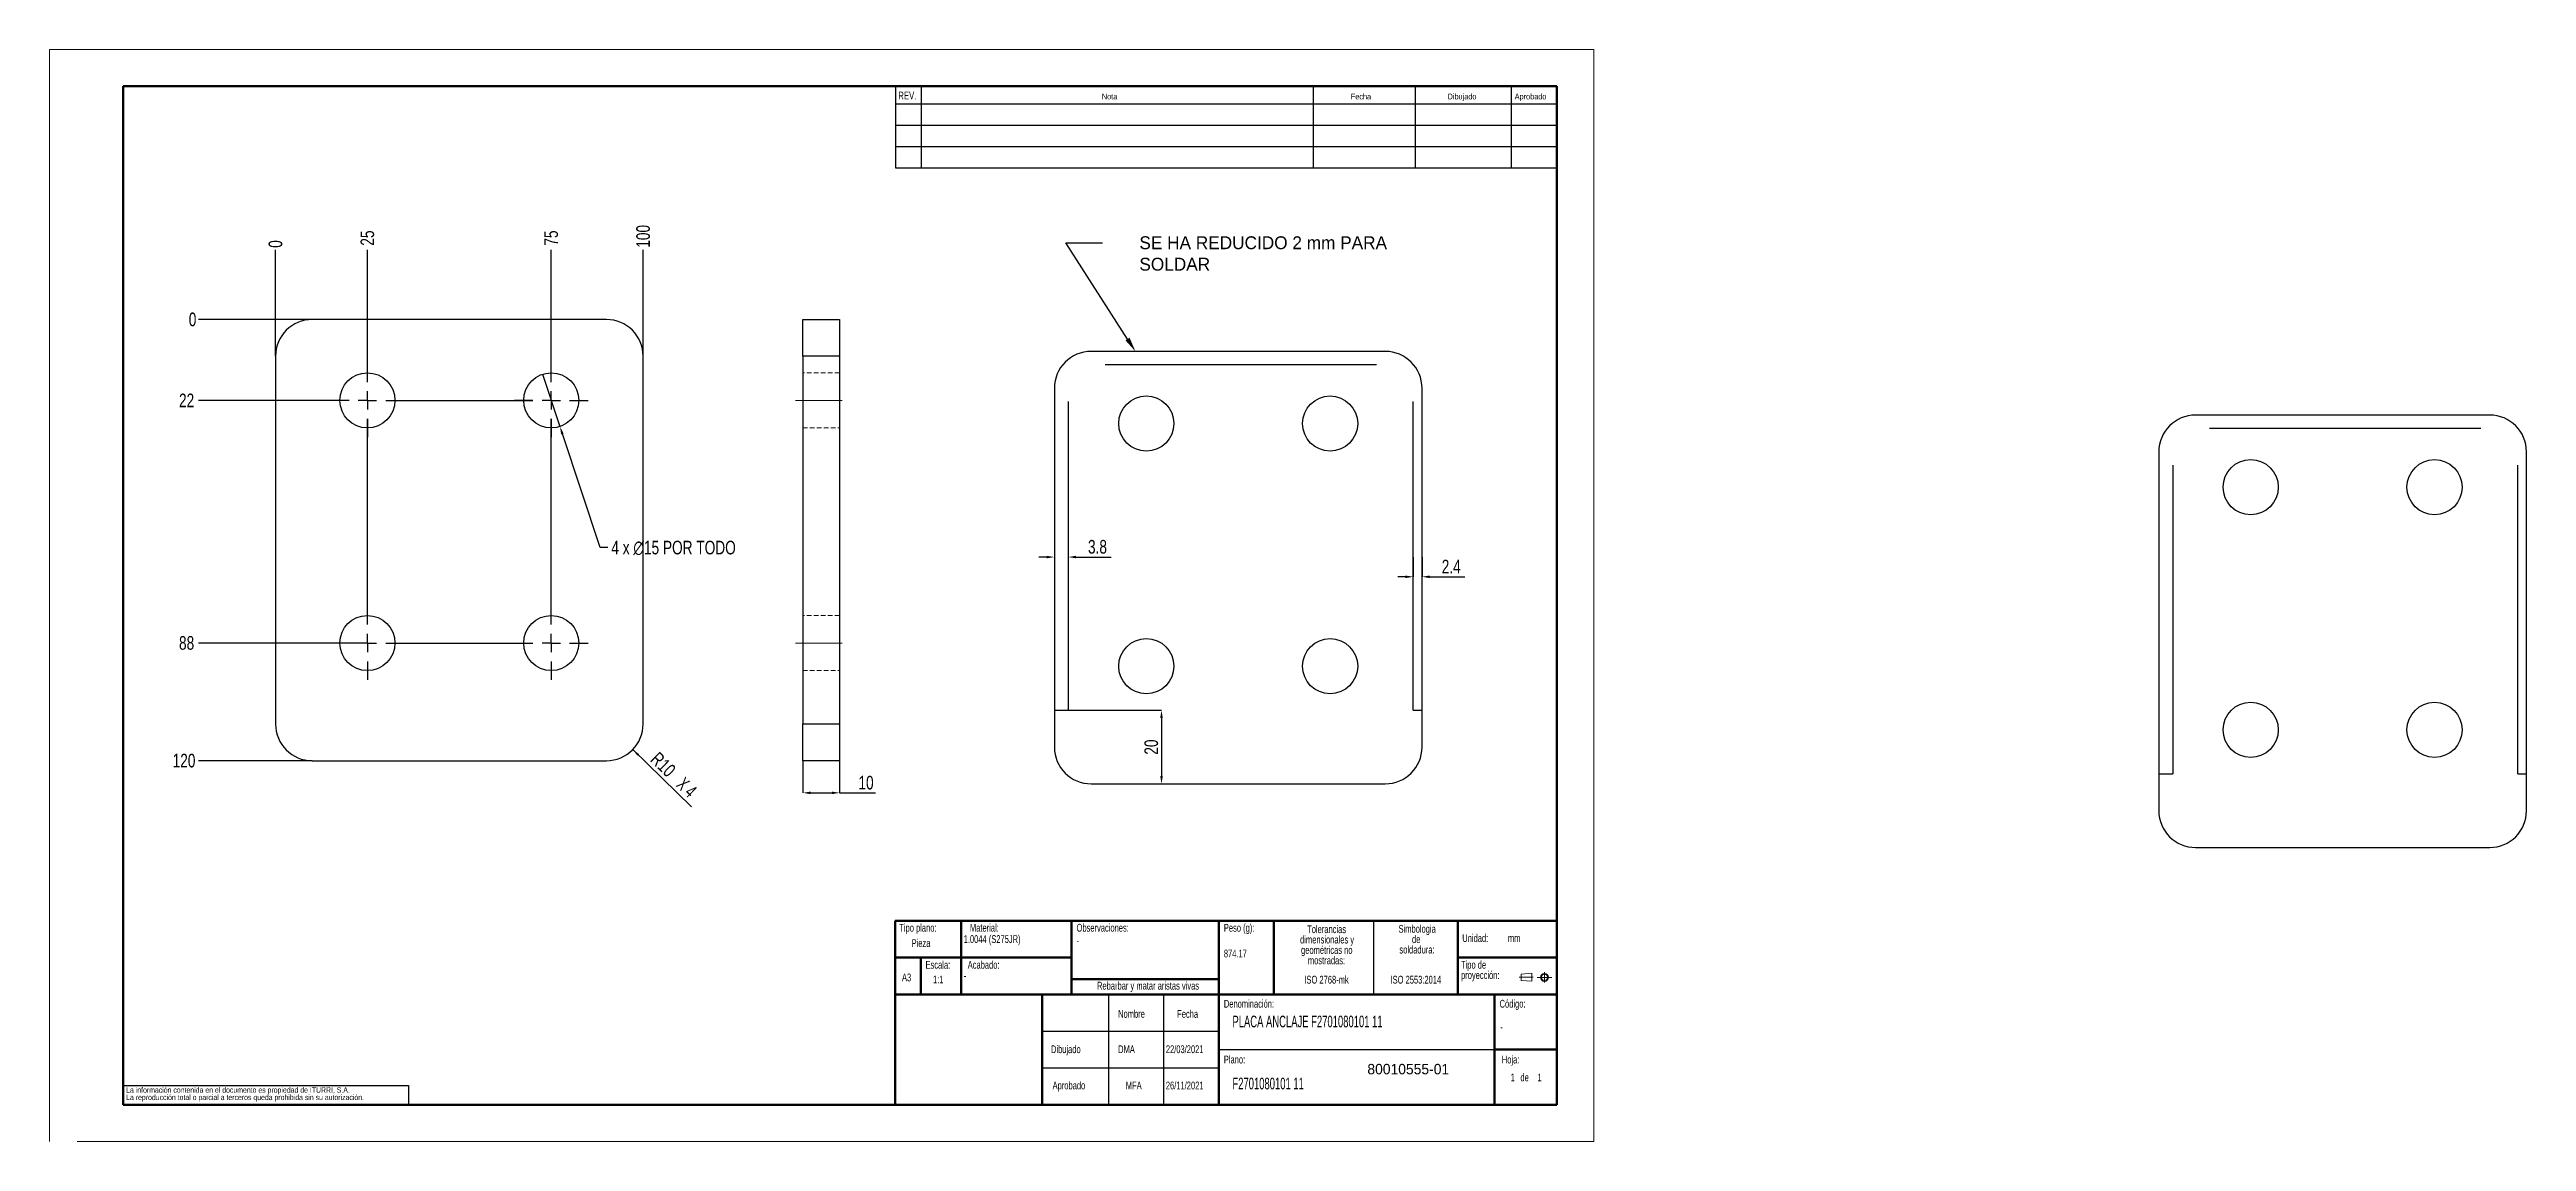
# Model space of a CAD drawing. Header units: millimetres. Extents: x 0 to 2826, y 0 to 813.
# Drawn here: x 0 to 674, y 0 to 297 of the extents above.
import ezdxf
from ezdxf import colors
from ezdxf.entities.mleader import LeaderData, LeaderLine
from ezdxf.math import Vec2, Vec3

# ---------------------------------------------------------------- set-up
doc = ezdxf.new("R2010")
doc.units = ezdxf.units.MM
doc.header["$PDSIZE"] = -1
doc.linetypes.add('CENTERX2', pattern=[20.32, 12.7, -2.54, 2.54, -2.54])
doc.linetypes.add('HIDDEN', pattern=[1.905, 1.27, -0.635])
for name, color, linetype in [('FORMATO', 7, 'Continuous'), ('MARCADO', 6, 'Continuous'), ('SLD-0', 179, 'Continuous')]:
    doc.layers.add(name, color=color, linetype=linetype)
doc.styles.add('SLDTEXTSTYLE0', font='TXT', dxfattribs={"width": 0.605})
doc.styles.add('SLDTEXTSTYLE1', font='TXT', dxfattribs={"width": 0.75})
doc.styles.add('SLDTEXTSTYLE2', font='TXT', dxfattribs={"width": 0.666667})
doc.dimstyles.new('SLDDIMSTYLE0', dxfattribs={"dimtxt": 3.704167, "dimasz": 2.116667, "dimexe": 0, "dimexo": 0.0625, "dimgap": 0.926042, "dimtad": 0, "dimtih": 1, "dimtoh": 1, "dimdec": 0, "dimrnd": 1e-09, "dimdsep": 46, "dimtxsty": 'SLDTEXTSTYLE1', "dimblk1": 'NONE', "dimblk2": 'NONE', "dimsah": 1, "dimcen": 0.09, "dimadec": 0, "dimazin": 2, "dimtfac": 1, "dimtdec": 0, "dimtofl": 0, "dimtmove": 0, "dimatfit": 3, "dimldrblk": 'NONE', "dimfxl": 1, "dimfrac": 2, "dimtolj": 1, "dimtzin": 12, "dimarcsym": 0})
doc.dimstyles.new('SLDDIMSTYLE1', dxfattribs={"dimtxt": 3.704167, "dimasz": 2.116667, "dimexe": 0, "dimexo": 0.0625, "dimgap": 0.926042, "dimtad": 0, "dimtih": 1, "dimtoh": 1, "dimdec": 1, "dimrnd": 1e-09, "dimzin": 12, "dimdsep": 46, "dimtxsty": 'SLDTEXTSTYLE1', "dimblk1": 'NONE', "dimblk2": 'NONE', "dimsah": 1, "dimcen": 0.09, "dimadec": 0, "dimazin": 3, "dimtfac": 1, "dimtdec": 1, "dimtofl": 0, "dimtmove": 0, "dimatfit": 3, "dimldrblk": 'NONE', "dimfxl": 1, "dimfrac": 2, "dimtolj": 1, "dimtzin": 12, "dimarcsym": 0})
doc.dimstyles.new('SLDDIMSTYLE3', dxfattribs={"dimtxt": 3.704167, "dimasz": 2.116667, "dimexe": 0, "dimexo": 0.0625, "dimgap": 0.926042, "dimtad": 0, "dimtih": 1, "dimtoh": 1, "dimdec": 6, "dimrnd": 1e-09, "dimzin": 12, "dimdsep": 46, "dimtxsty": 'SLDTEXTSTYLE1', "dimblk1": 'NONE', "dimsah": 1, "dimcen": 0, "dimadec": 0, "dimazin": 3, "dimtfac": 1, "dimtdec": 1, "dimtmove": 0, "dimatfit": 3, "dimldrblk": 'NONE', "dimfxl": 1, "dimfrac": 2, "dimtolj": 1, "dimtzin": 12, "dimarcsym": 0})
doc.dimstyles.new('SLDDIMSTYLE4', dxfattribs={"dimtxt": 3.704167, "dimasz": 2.116667, "dimexe": 0, "dimexo": 0.0625, "dimgap": 0.926042, "dimtad": 1, "dimdec": 1, "dimrnd": 1e-09, "dimzin": 12, "dimdsep": 46, "dimtxsty": 'SLDTEXTSTYLE1', "dimsah": 1, "dimcen": 0.09, "dimadec": 0, "dimazin": 3, "dimtfac": 1, "dimtdec": 1, "dimtofl": 0, "dimtmove": 0, "dimatfit": 3, "dimfxl": 1, "dimfrac": 2, "dimtolj": 1, "dimtzin": 12, "dimarcsym": 0})

# ---------------------------------------------------------------- blocks, each defined once
blk = doc.blocks.new('Bloque3')
at = {"color": 7, "linetype": 'CENTERX2', "lineweight": 18}
for p, q in [((397.92, 130.06), (394.8, 130.06)), ((398.88, 130.02), (402.16, 130.02)), ((400.52, 128.85), (400.52, 131.19))]:
    blk.add_line(p, q, dxfattribs=at)
at = {"color": 7, "linetype": 'Continuous', "lineweight": 18}
for p, q in [((397.68, 130.95), (395.23, 130.77)), ((395.23, 130.77), (395.23, 129.34)), ((397.68, 129.16), (395.23, 129.34)), ((397.68, 130.95), (397.68, 129.16))]:
    blk.add_line(p, q, dxfattribs=at)
for radius in [0.892, 0.713]:
    blk.add_circle((400.52, 130.02), radius, dxfattribs=at)
blk = doc.blocks.new('SW_NOTE_0')
at = {"layer": 'SLD-0', "color": 0, "attachment_point": 2, "style": 'SLDTEXTSTYLE0'}
for s, insert, char_height in [('dimensionales y', (7.54, -0.09), 2.1167), ('Tolerancias', (7.41, 2.73), 2.1167), ('geométricas no', (7.46, -2.92), 2.1167), ('mostradas:', (7.38, -5.74), 2.117)]:
    blk.add_mtext(s, dxfattribs=dict(at, insert=insert, char_height=char_height))
blk = doc.blocks.new('SW_NOTE_0_1')
at = {"layer": 'SLD-0', "color": 0, "attachment_point": 1, "style": 'SLDTEXTSTYLE0'}
for s, insert, char_height in [('Tipo de', (0, 2.73), 2.117), ('proyección:', (0, -0.09), 2.1167)]:
    blk.add_mtext(s, dxfattribs=dict(at, insert=insert, char_height=char_height))
blk = doc.blocks.new('SW_NOTE_0_2')
at = {"layer": 'SLD-0', "color": 0, "char_height": 2.117, "attachment_point": 2, "style": 'SLDTEXTSTYLE0'}
for s, insert in [('Simbologia', (7.11, 2.73)), ('de', (6.84, -0.09)), ('soldadura:', (7.06, -2.92))]:
    blk.add_mtext(s, dxfattribs=dict(at, insert=insert))
blk = doc.blocks.new('SW_NOTE_0_3')
at = {"layer": 'SLD-0', "color": 0, "char_height": 1.5, "attachment_point": 1, "style": 'SLDTEXTSTYLE1'}
for s, insert in [('La información contenida en el documento es propiedad de ITURRI, S.A.', (0, 1.93)), ('La reproducción total o parcial a terceros queda prohibida sin su autorización.', (0, -0.07))]:
    blk.add_mtext(s, dxfattribs=dict(at, insert=insert))
blk = doc.blocks.new('SW_NOTE_0_4')
at = {"layer": 'SLD-0', "color": 0, "attachment_point": 2, "style": 'SLDTEXTSTYLE0'}
for s, insert, char_height in [('dimensionales y', (7.54, -0.09), 2.1167), ('Tolerancias', (7.41, 2.73), 2.1167), ('geométricas no', (7.46, -2.92), 2.1167), ('mostradas:', (7.38, -5.74), 2.117)]:
    blk.add_mtext(s, dxfattribs=dict(at, insert=insert, char_height=char_height))
blk = doc.blocks.new('SW_NOTE_0_5')
at = {"layer": 'SLD-0', "color": 0, "attachment_point": 1, "style": 'SLDTEXTSTYLE0'}
for s, insert, char_height in [('Tipo de', (0, 2.73), 2.117), ('proyección:', (0, -0.09), 2.1167)]:
    blk.add_mtext(s, dxfattribs=dict(at, insert=insert, char_height=char_height))
blk = doc.blocks.new('SW_NOTE_0_6')
at = {"layer": 'SLD-0', "color": 0, "char_height": 2.117, "attachment_point": 2, "style": 'SLDTEXTSTYLE0'}
for s, insert in [('Simbologia', (7.11, 2.73)), ('de', (6.84, -0.09)), ('soldadura:', (7.06, -2.92))]:
    blk.add_mtext(s, dxfattribs=dict(at, insert=insert))
blk = doc.blocks.new('SW_NOTE_0_7')
at = {"layer": 'SLD-0', "color": 0, "char_height": 1.5, "attachment_point": 1, "style": 'SLDTEXTSTYLE1'}
for s, insert in [('La información contenida en el documento es propiedad de ITURRI, S.A.', (0, 1.93)), ('La reproducción total o parcial a terceros queda prohibida sin su autorización.', (0, -0.07))]:
    blk.add_mtext(s, dxfattribs=dict(at, insert=insert))
blk = doc.blocks.new('_D')
at = {"layer": 'Defpoints', "color": 0, "transparency": 16777216}
for p in [(61.46, 242.48), (61.46, 213.57), (61.46, 213.57)]:
    blk.add_point(p, dxfattribs=at)
at = {"layer": 'FORMATO', "color": 0, "lineweight": -2, "transparency": 16777216}
blk.add_line((61.46, 213.63), (61.46, 242.48), dxfattribs=at)
at = {"layer": 'FORMATO', "color": 0, "transparency": 16777216, "insert": (61.46, 244.1), "char_height": 3.704, "attachment_point": 5, "rotation": 90, "style": 'SLDTEXTSTYLE1'}
blk.add_mtext('\\A1;0', dxfattribs=at)
blk = doc.blocks.new('_None')
blk = doc.blocks.new('_D_1')
at = {"layer": 'Defpoints', "color": 0, "transparency": 16777216}
for p in [(86.46, 242.48), (61.46, 213.57), (86.46, 211.57)]:
    blk.add_point(p, dxfattribs=at)
at = {"layer": 'FORMATO', "color": 0, "lineweight": -2, "transparency": 16777216}
blk.add_line((86.46, 211.63), (86.46, 242.48), dxfattribs=at)
at = {"layer": 'FORMATO', "color": 0, "transparency": 16777216, "insert": (86.46, 245.72), "char_height": 3.704, "attachment_point": 5, "rotation": 90, "style": 'SLDTEXTSTYLE1'}
blk.add_mtext('\\A1;25', dxfattribs=at)
blk = doc.blocks.new('_D_2')
at = {"layer": 'Defpoints', "color": 0, "transparency": 16777216}
for p in [(136.46, 242.48), (61.46, 213.57), (136.46, 211.57)]:
    blk.add_point(p, dxfattribs=at)
at = {"layer": 'FORMATO', "color": 0, "lineweight": -2, "transparency": 16777216}
blk.add_line((136.46, 211.63), (136.46, 242.48), dxfattribs=at)
at = {"layer": 'FORMATO', "color": 0, "transparency": 16777216, "insert": (136.46, 245.72), "char_height": 3.704, "attachment_point": 5, "rotation": 90, "style": 'SLDTEXTSTYLE1'}
blk.add_mtext('\\A1;75', dxfattribs=at)
blk = doc.blocks.new('_D_3')
at = {"layer": 'Defpoints', "color": 0, "transparency": 16777216}
for p in [(161.46, 242.48), (61.46, 213.57), (161.46, 213.57)]:
    blk.add_point(p, dxfattribs=at)
at = {"layer": 'FORMATO', "color": 0, "lineweight": -2, "transparency": 16777216}
blk.add_line((161.46, 213.63), (161.46, 242.48), dxfattribs=at)
at = {"layer": 'FORMATO', "color": 0, "transparency": 16777216, "insert": (161.46, 246.19), "char_height": 3.704, "attachment_point": 5, "rotation": 90, "style": 'SLDTEXTSTYLE1'}
blk.add_mtext('\\A1;100', dxfattribs=at)
blk = doc.blocks.new('_D_4')
at = {"layer": 'Defpoints', "color": 0, "transparency": 16777216}
for p in [(40.52, 223.57), (71.46, 223.57), (71.46, 223.57)]:
    blk.add_point(p, dxfattribs=at)
at = {"layer": 'FORMATO', "color": 0, "lineweight": -2, "transparency": 16777216}
blk.add_line((71.4, 223.57), (40.52, 223.57), dxfattribs=at)
at = {"layer": 'FORMATO', "color": 0, "transparency": 16777216, "insert": (38.9, 223.57), "char_height": 3.704, "attachment_point": 5, "style": 'SLDTEXTSTYLE1'}
blk.add_mtext('\\A1;0', dxfattribs=at)
blk = doc.blocks.new('_D_5')
at = {"layer": 'Defpoints', "color": 0, "transparency": 16777216}
for p in [(71.46, 223.57), (40.52, 201.57), (76.46, 201.57)]:
    blk.add_point(p, dxfattribs=at)
at = {"layer": 'FORMATO', "color": 0, "lineweight": -2, "transparency": 16777216}
blk.add_line((76.4, 201.57), (40.52, 201.57), dxfattribs=at)
at = {"layer": 'FORMATO', "color": 0, "transparency": 16777216, "insert": (37.28, 201.57), "char_height": 3.704, "attachment_point": 5, "style": 'SLDTEXTSTYLE1'}
blk.add_mtext('\\A1;22', dxfattribs=at)
blk = doc.blocks.new('_D_6')
at = {"layer": 'Defpoints', "color": 0, "transparency": 16777216}
for p in [(71.46, 223.57), (40.52, 135.57), (86.46, 135.57)]:
    blk.add_point(p, dxfattribs=at)
at = {"layer": 'FORMATO', "color": 0, "lineweight": -2, "transparency": 16777216}
blk.add_line((86.4, 135.57), (40.52, 135.57), dxfattribs=at)
at = {"layer": 'FORMATO', "color": 0, "transparency": 16777216, "insert": (37.28, 135.57), "char_height": 3.704, "attachment_point": 5, "style": 'SLDTEXTSTYLE1'}
blk.add_mtext('\\A1;88', dxfattribs=at)
blk = doc.blocks.new('_D_7')
at = {"layer": 'Defpoints', "color": 0, "transparency": 16777216}
for p in [(71.46, 223.57), (40.52, 103.57), (71.46, 103.57)]:
    blk.add_point(p, dxfattribs=at)
at = {"layer": 'FORMATO', "color": 0, "lineweight": -2, "transparency": 16777216}
blk.add_line((71.4, 103.57), (40.52, 103.57), dxfattribs=at)
at = {"layer": 'FORMATO', "color": 0, "transparency": 16777216, "insert": (36.58, 103.57), "char_height": 3.704, "attachment_point": 5, "style": 'SLDTEXTSTYLE1'}
blk.add_mtext('\\A1;120', dxfattribs=at)
blk = doc.blocks.new('_D_9')
at = {"layer": 'Defpoints', "color": 0, "transparency": 16777216}
for p in [(134.09, 208.69), (138.83, 194.45)]:
    blk.add_point(p, dxfattribs=at)
at = {"layer": 'FORMATO', "color": 0, "lineweight": -2, "transparency": 16777216}
for p, q in [((134.09, 208.69), (138.83, 194.45)), ((149.77, 161.53), (139.49, 192.45)), ((151.89, 161.53), (149.77, 161.53))]:
    blk.add_line(p, q, dxfattribs=at)
at = {"layer": 'FORMATO', "color": 0, "transparency": 16777216}
blk.add_solid([(139.83, 192.56), (139.16, 192.33), (138.83, 194.45)], dxfattribs=at)
at = {"layer": 'FORMATO', "color": 0, "transparency": 16777216, "insert": (152.81, 163.39), "char_height": 3.7042, "attachment_point": 1, "style": 'SLDTEXTSTYLE1'}
blk.add_mtext('\\A1;4 x ∅15 POR TODO\\P', dxfattribs=at)
blk = doc.blocks.new('SW_CENTERMARKSYMBOL_0')
at = {"layer": 'FORMATO', "color": 0}
for p, q in [((0, 5), (0, 10)), ((-5, 0), (-10, 0)), ((0, 0), (-2.5, 0)), ((0, 0), (0, 2.5)), ((0, 0), (0, -2.5)), ((0, 0), (2.5, 0)), ((5, 0), (10, 0)), ((0, -5), (0, -10))]:
    blk.add_line(p, q, dxfattribs=at)
blk = doc.blocks.new('SW_CENTERMARKSYMBOL_1')
at = {"layer": 'FORMATO', "color": 0}
for p, q in [((0, 5), (0, 10)), ((-5, 0), (-10, 0)), ((0, 0), (-2.5, 0)), ((0, 0), (0, 2.5)), ((0, 0), (0, -2.5)), ((0, 0), (2.5, 0)), ((5, 0), (10, 0)), ((0, -5), (0, -10))]:
    blk.add_line(p, q, dxfattribs=at)
blk = doc.blocks.new('SW_CENTERMARKSYMBOL_2')
at = {"layer": 'FORMATO', "color": 0}
for p, q in [((0, 5), (0, 10)), ((50, 5), (50, 10)), ((-5, 0), (-10, 0)), ((0, 0), (-2.5, 0)), ((0, 0), (0, 2.5)), ((0, 0), (0, -2.5)), ((0, 0), (2.5, 0)), ((5, 0), (45, 0)), ((50, 0), (47.5, 0)), ((50, 0), (50, 2.5)), ((50, 0), (50, -2.5)), ((50, 0), (52.5, 0)), ((55, 0), (60, 0)), ((0, -5), (0, -10)), ((50, -5), (50, -10))]:
    blk.add_line(p, q, dxfattribs=at)
blk = doc.blocks.new('SW_CENTERMARKSYMBOL_3')
at = {"layer": 'FORMATO', "color": 0}
for p, q in [((0, 5), (0, 10)), ((50, 5), (50, 10)), ((-5, 0), (-10, 0)), ((0, 0), (-2.5, 0)), ((0, 0), (0, 2.5)), ((0, 0), (0, -2.5)), ((0, 0), (2.5, 0)), ((5, 0), (45, 0)), ((50, 0), (47.5, 0)), ((50, 0), (50, 2.5)), ((50, 0), (50, -2.5)), ((50, 0), (52.5, 0)), ((55, 0), (60, 0)), ((0, -61), (0, -5)), ((50, -61), (50, -5)), ((-5, -66), (-10, -66)), ((0, -66), (-2.5, -66)), ((0, -66), (0, -63.5)), ((0, -66), (0, -68.5)), ((0, -66), (2.5, -66)), ((5, -66), (45, -66)), ((50, -66), (47.5, -66)), ((50, -66), (50, -63.5)), ((50, -66), (50, -68.5)), ((50, -66), (52.5, -66)), ((55, -66), (60, -66)), ((0, -71), (0, -76)), ((50, -71), (50, -76))]:
    blk.add_line(p, q, dxfattribs=at)
blk = doc.blocks.new('_D_10')
at = {"layer": 'Defpoints', "color": 0, "transparency": 16777216}
for p in [(204.9, 103.57), (214.9, 103.57), (204.9, 94.82)]:
    blk.add_point(p, dxfattribs=at)
at = {"layer": 'FORMATO', "color": 0, "lineweight": -2, "transparency": 16777216}
for p, q in [((204.9, 103.51), (204.9, 94.82)), ((214.9, 103.51), (214.9, 94.82)), ((207.02, 94.82), (212.78, 94.82)), ((214.9, 94.82), (224.63, 94.82))]:
    blk.add_line(p, q, dxfattribs=at)
at = {"layer": 'FORMATO', "color": 0, "transparency": 16777216}
for points in [[(207.02, 95.17), (207.02, 94.47), (204.9, 94.82)], [(212.78, 95.17), (212.78, 94.47), (214.9, 94.82)]]:
    blk.add_solid(points, dxfattribs=at)
at = {"layer": 'FORMATO', "color": 0, "transparency": 16777216, "insert": (222.08, 99.45), "char_height": 3.704, "attachment_point": 2, "style": 'SLDTEXTSTYLE1'}
blk.add_mtext('\\A1;10', dxfattribs=at)
blk = doc.blocks.new('*D38')
at = {"layer": 'Defpoints', "color": 0, "transparency": 16777216}
for p in [(277.09, 117.27), (291, 97.27), (302.45, 97.27)]:
    blk.add_point(p, dxfattribs=at)
at = {"layer": 'FORMATO', "color": 0, "lineweight": -2, "transparency": 16777216}
for p, q in [((277.15, 117.27), (302.45, 117.27)), ((302.45, 115.16), (302.45, 99.39)), ((291.06, 97.27), (302.45, 97.27))]:
    blk.add_line(p, q, dxfattribs=at)
at = {"layer": 'FORMATO', "color": 0, "transparency": 16777216}
for points in [[(302.09, 115.16), (302.8, 115.16), (302.45, 117.27)], [(302.09, 99.39), (302.8, 99.39), (302.45, 97.27)]]:
    blk.add_solid(points, dxfattribs=at)
at = {"layer": 'FORMATO', "color": 0, "transparency": 16777216, "insert": (299.67, 107.27), "char_height": 3.704, "attachment_point": 5, "rotation": 90, "style": 'SLDTEXTSTYLE1'}
blk.add_mtext('\\A1;20', dxfattribs=at)
blk = doc.blocks.new('*D39')
at = {"layer": 'Defpoints', "color": 0, "transparency": 16777216}
for p in [(273.3, 162.88), (277.09, 162.88), (277.09, 158.95)]:
    blk.add_point(p, dxfattribs=at)
at = {"layer": 'FORMATO', "color": 0, "lineweight": -2, "transparency": 16777216}
for p, q in [((273.3, 162.82), (273.3, 158.95)), ((277.09, 162.82), (277.09, 158.95)), ((271.18, 158.95), (269.07, 158.95)), ((279.21, 158.95), (288.73, 158.95))]:
    blk.add_line(p, q, dxfattribs=at)
at = {"layer": 'FORMATO', "color": 0, "transparency": 16777216}
for points in [[(271.18, 159.3), (271.18, 158.6), (273.3, 158.95)], [(279.21, 159.3), (279.21, 158.6), (277.09, 158.95)]]:
    blk.add_solid(points, dxfattribs=at)
at = {"layer": 'FORMATO', "color": 0, "transparency": 16777216, "insert": (285.03, 161.73), "char_height": 3.704, "attachment_point": 5, "style": 'SLDTEXTSTYLE1'}
blk.add_mtext('\\A1;3.8', dxfattribs=at)
blk = doc.blocks.new('*D40')
at = {"layer": 'Defpoints', "color": 0, "transparency": 16777216}
for p in [(370.92, 158.95), (373.3, 158.95), (373.3, 153.59)]:
    blk.add_point(p, dxfattribs=at)
at = {"layer": 'FORMATO', "color": 0, "lineweight": -2, "transparency": 16777216}
for p, q in [((370.92, 158.89), (370.92, 153.59)), ((373.3, 158.89), (373.3, 153.59)), ((368.8, 153.59), (366.69, 153.59)), ((375.42, 153.59), (384.94, 153.59))]:
    blk.add_line(p, q, dxfattribs=at)
at = {"layer": 'FORMATO', "color": 0, "transparency": 16777216}
for points in [[(368.8, 153.94), (368.8, 153.24), (370.92, 153.59)], [(375.42, 153.94), (375.42, 153.24), (373.3, 153.59)]]:
    blk.add_solid(points, dxfattribs=at)
at = {"layer": 'FORMATO', "color": 0, "transparency": 16777216, "insert": (381.24, 156.37), "char_height": 3.704, "attachment_point": 5, "style": 'SLDTEXTSTYLE1'}
blk.add_mtext('\\A1;2.4', dxfattribs=at)

msp = doc.modelspace()

# ---------------------------------------------------------------- linework, layer by layer
at = {"color": 7, "linetype": 'Continuous', "lineweight": 18}
for p, q in [((0, 297), (420, 297)), ((0, 297), (0, -0.0013492)), ((420, 297), (420, 0)), ((7.5306184, 0), (420, 0))]:
    msp.add_line(p, q, dxfattribs=at)
at = {"color": 7, "linetype": 'Continuous', "lineweight": 50}
for p, q in [((410, 287), (20, 287)), ((20, 10), (20, 287)), ((410, 10), (410, 287)), ((230, 60), (410, 60)), ((230, 60), (230, 10)), ((20, 10), (410, 10))]:
    msp.add_line(p, q, dxfattribs=at)
at = {"color": 7, "linetype": 'Continuous', "lineweight": 25}
for p, q in [((151.4592603, 223.5708093), (71.4592621, 223.5708093)), ((204.8996296, 223.5708093), (214.8996294, 223.5708093)), ((204.8996296, 213.5708114), (204.8996296, 223.5708093)), ((214.8996294, 223.5708093), (214.8996294, 213.5708114)), ((61.4592605, 213.5708114), (61.4592605, 113.5708099)), ((161.459262, 113.5708099), (161.459262, 213.5708114)), ((204.8996296, 213.5708114), (204.8996296, 113.5708099)), ((214.8996294, 213.5708114), (204.8996296, 213.5708114)), ((214.8996294, 213.5708114), (214.8996294, 113.5708099)), ((204.8996296, 113.5708099), (214.8996294, 113.5708099)), ((204.8996296, 103.570812), (204.8996296, 113.5708099)), ((214.8996294, 113.5708099), (214.8996294, 103.570812)), ((71.4592621, 103.570812), (151.4592603, 103.570812)), ((214.8996294, 103.570812), (204.8996296, 103.570812))]:
    msp.add_line(p, q, dxfattribs=at)
at = {"color": 7, "linetype": 'HIDDEN', "lineweight": 18}
for p, q in [((204.8996296, 213.5708114), (214.8996294, 213.5708114)), ((214.8996294, 209.0708097), (204.8996296, 209.0708097)), ((204.8996296, 194.070811), (214.8996294, 194.070811)), ((214.8996294, 143.0708101), (204.8996296, 143.0708101)), ((204.8996296, 128.0708095), (214.8996294, 128.0708095)), ((214.8996294, 113.5708099), (204.8996296, 113.5708099))]:
    msp.add_line(p, q, dxfattribs=at)
at = {"linetype": 'Continuous', "lineweight": 25}
for p, q in [((363.3015664, 214.8908051), (283.3015649, 214.8908051)), ((273.3015649, 204.8908051), (273.3015649, 107.2728234)), ((373.3015664, 107.2728234), (373.3015664, 204.8908051)), ((663.7020874, 197.5754175), (583.7020859, 197.5754175)), ((573.7020859, 187.5754175), (573.7020859, 89.9574358)), ((673.7020874, 89.9574358), (673.7020874, 187.5754175)), ((283.3015666, 97.2728255), (363.3015648, 97.2728255)), ((583.7020875, 79.9574379), (663.7020858, 79.9574379))]:
    msp.add_line(p, q, dxfattribs=at)
at = {"color": 7, "linetype": 'Continuous', "lineweight": 25}
for centre in [(86.4592612, 201.5708106), (136.4592612, 201.5708106), (86.4592612, 135.5708106), (136.4592612, 135.5708106)]:
    msp.add_circle(centre, 7.5, dxfattribs=at)
at = {"linetype": 'Continuous', "lineweight": 25}
for centre in [(298.3015657, 195.2728241), (348.3015657, 195.2728241), (598.7020867, 177.9574365), (648.7020867, 177.9574365), (298.3015657, 129.2728241), (348.3015657, 129.2728241), (598.7020867, 111.9574365), (648.7020867, 111.9574365)]:
    msp.add_circle(centre, 7.5, dxfattribs=at)
at = {"color": 7, "linetype": 'Continuous', "lineweight": 25}
for centre, start, end in [((71.4592612, 213.5708106), 90, 180), ((151.4592612, 213.5708106), 0, 90), ((71.4592612, 113.5708106), 180, 270), ((151.4592612, 113.5708106), 270, 0)]:
    msp.add_arc(centre, 10, start, end, dxfattribs=at)
at = {"linetype": 'Continuous', "lineweight": 25}
for centre, start, end in [((283.3015649, 204.8908051), 90, 180), ((363.3015664, 204.8908051), 0, 90), ((583.7020859, 187.5754175), 90, 180), ((663.7020874, 187.5754175), 0, 90), ((283.3015657, 107.2728241), 180, 270), ((363.3015657, 107.2728241), 270, 0), ((583.7020867, 89.9574365), 180, 270), ((663.7020867, 89.9574365), 270, 0)]:
    msp.add_arc(centre, 10, start, end, dxfattribs=at)
at = {"layer": 'FORMATO'}
for p, q in [((230.0914672, 287), (410, 287)), ((230.0914672, 287), (230.0914672, 264.8655853)), ((237.033566, 287), (237.033566, 264.8655853)), ((343.6570514, 287), (343.6570514, 264.8655853)), ((371.4622379, 287), (371.4622379, 264.8655853)), ((397.5127429, 287), (397.5127429, 264.8655853)), ((410, 287), (410, 264.8655853)), ((230.0914672, 282.2655853), (410, 282.2655853)), ((230.0914672, 276.4655853), (410, 276.4655853)), ((230.0914672, 270.6655853), (410, 270.6655853)), ((230.0914672, 264.8655853), (410, 264.8655853)), ((158.6271741, 106.5979329), (174.607405, 91.0525156))]:
    msp.add_line(p, q, dxfattribs=at)
at = {"layer": 'FORMATO', "linetype": 'CENTERX2', "lineweight": 18}
msp.add_line((202.8996296, 201.5708106), (216.8996296, 201.5708106), dxfattribs=at)
at = {"layer": 'FORMATO', "color": 7, "linetype": 'CENTERX2', "lineweight": 18}
msp.add_line((202.8996296, 135.5708106), (216.8996296, 135.5708106), dxfattribs=at)
at = {"layer": 'FORMATO'}
msp.add_solid([(158.6271741, 106.5979329), (159.9173168, 104.8885904), (160.3714478, 105.3554237)], dxfattribs=at)
at = {"layer": 'MARCADO'}
for p, q in [((360.9195487, 211.2728255), (287.0890974, 211.2728255)), ((277.0890974, 201.2728255), (277.0890974, 117.2728255)), ((370.9195487, 117.2728255), (370.9195487, 201.2728255)), ((661.3200697, 193.9574379), (587.4896184, 193.9574379)), ((577.4896184, 183.9574379), (577.4896184, 99.9574379)), ((671.3200697, 99.9574379), (671.3200697, 183.9574379)), ((273.3015649, 117.2728255), (277.0890974, 117.2728255)), ((370.9195487, 117.2728255), (373.3015664, 117.2728255)), ((573.7020859, 99.9574379), (577.4896184, 99.9574379)), ((671.3200697, 99.9574379), (673.7020874, 99.9574379))]:
    msp.add_line(p, q, dxfattribs=at)
at = {"layer": 'SLD-0', "lineweight": 50}
for p, q in [((248, 60), (248, 40)), ((278, 60), (278, 40)), ((318, 60), (318, 40)), ((333, 60), (333, 40)), ((383, 60), (383, 40)), ((230, 50), (248, 50)), ((237, 50), (237, 40)), ((248, 50), (278, 50)), ((383, 50), (410, 50)), ((278, 44.1579283), (318, 44.1579283)), ((230, 40), (410, 40)), ((270, 40), (270, 10)), ((318, 40), (318, 10)), ((393, 40), (393, 10)), ((393, 25), (410, 25))]:
    msp.add_line(p, q, dxfattribs=at)
at = {"layer": 'SLD-0'}
for p, q in [((360.0817104, 60), (360.0817104, 40)), ((288, 40), (288, 10)), ((303, 40), (303, 10)), ((270, 30), (318, 30)), ((318, 25), (393, 25)), ((20.0022181, 15.2451547), (97.6286732, 15.2451547)), ((97.6286732, 15.2451547), (97.6286732, 10)), ((270, 20), (318, 20))]:
    msp.add_line(p, q, dxfattribs=at)

# ---------------------------------------------------------------- block references
at = {"color": 7, "linetype": 'Continuous', "xscale": 1.2, "yscale": 1.2, "zscale": 1.2}
msp.add_blockref('Bloque3', (-74.0107556, -111.4075522), dxfattribs=at)
msp.add_blockref('Bloque3', (-74.0107556, -111.4075522), dxfattribs=at)
at = {"layer": 'FORMATO'}
for name, p in [('SW_CENTERMARKSYMBOL_1', (86.4592612, 201.5708106)), ('SW_CENTERMARKSYMBOL_2', (86.4592612, 201.5708106)), ('SW_CENTERMARKSYMBOL_0', (136.4592612, 201.5708106))]:
    msp.add_blockref(name, p, dxfattribs=at)
at = {"layer": 'FORMATO', "color": 7}
msp.add_blockref('SW_CENTERMARKSYMBOL_3', (86.4592612, 201.5708106), dxfattribs=at)
at = {"layer": 'SLD-0'}
for name, p in [('SW_NOTE_0', (339.9454214, 56.0559764)), ('SW_NOTE_0_4', (339.9454214, 56.0559764)), ('SW_NOTE_0_2', (364.8731216, 56.1655427)), ('SW_NOTE_0_6', (364.8731216, 56.1655427)), ('SW_NOTE_0_1', (383.9139954, 46.3909454)), ('SW_NOTE_0_5', (383.9139954, 46.3909454)), ('SW_NOTE_0_3', (20.8378339, 12.8192045)), ('SW_NOTE_0_7', (20.8378339, 12.8192045))]:
    msp.add_blockref(name, p, dxfattribs=at)

# ---------------------------------------------------------------- texts
at = {"insert": (358.4399933, 21.0898633), "char_height": 2.822222222, "attachment_point": 1}
msp.add_mtext_dynamic_manual_height_columns('80010555-01', width=34.560006715, gutter_width=14.1111111, heights=[0], dxfattribs=at)
at = {"layer": 'FORMATO', "attachment_point": 1, "style": 'SLDTEXTSTYLE1'}
for s, insert, char_height in [('REV.', (230.8356964, 285.5521402), 2.11666667), ('Nota', (286.2243836, 285.0258187), 1.5875), ('Fecha', (353.9264063, 285.0258187), 1.5875), ('Dibujado', (380.2608472, 285.0258187), 1.5875), ('Aprobado', (398.510071, 285.0258187), 1.5875)]:
    msp.add_mtext(s, dxfattribs=dict(at, insert=insert, char_height=char_height))
at = {"layer": 'FORMATO', "char_height": 3.70416667, "attachment_point": 1, "rotation": 315.7901949027}
for s, insert, style in [('R10', (165.7490453, 106.2450054), 'SLDTEXTSTYLE1'), ('X 4', (172.8170581, 99.3693095), 'SLDTEXTSTYLE2')]:
    msp.add_mtext(s, dxfattribs=dict(at, insert=insert, style=style))
at = {"layer": 'SLD-0', "style": 'SLDTEXTSTYLE0'}
for s, insert, char_height, attachment_point in [('Tipo plano:', (231.1292908, 59.1808646), 2.116666667, 1), ('Tipo plano:', (231.1292908, 59.1808646), 2.116666667, 1), ('Pieza', (234.4725947, 55.0191957), 2.11666667, 1), ('Pieza', (234.4725947, 55.0191957), 2.11666667, 1), ('1.0044 (S275JR)', (248.6348285, 56.1057588), 2.116666667, 1), ('1.0044 (S275JR)', (248.6348285, 56.1057588), 2.116666667, 1), ('Material:', (250.3296691, 59.1808646), 2.11666667, 1), ('Material:', (250.3296691, 59.1808646), 2.11666667, 1), ('-', (279.3386151, 55.7181158), 2.1166667, 1), ('-', (279.3386151, 55.7181158), 2.1166667, 1), ('Observaciones:', (279.3386151, 59.1808646), 2.116666667, 1), ('Observaciones:', (279.3386151, 59.1808646), 2.116666667, 1), ('Peso (g):', (319.4030594, 59.1808646), 2.11666667, 1), ('Peso (g):', (319.4030594, 59.1808646), 2.11666667, 1), ('Unidad:', (384.2461492, 56.3706281), 2.11666667, 1), ('Unidad:', (384.2461492, 56.3706281), 2.11666667, 1), ('mm', (396.6621778, 56.3706281), 2.11666667, 1), ('mm', (396.6621778, 56.3706281), 2.11666667, 1), ('Escala:', (238.263105, 49.1014685), 2.11666667, 1), ('Escala:', (238.263105, 49.1014685), 2.11666667, 1), ('Acabado:', (249.7382769, 49.1014685), 2.11666667, 1), ('Acabado:', (249.7382769, 49.1014685), 2.11666667, 1), ('874.17', (319.4030594, 52.1813088), 2.11666667, 1), ('874.17', (319.4030594, 52.1813088), 2.11666667, 1), ('A3', (231.8593489, 45.6743677), 2.11666667, 1), ('A3', (231.8593489, 45.6743677), 2.11666667, 1), ('1:1', (240.2902322, 45.1347448), 2.11666667, 1), ('1:1', (240.2902322, 45.1347448), 2.11666667, 1), ('-', (248.6348285, 46.175725), 2.1166667, 1), ('-', (248.6348285, 46.175725), 2.1166667, 1), ('Rebarbar y matar aristas vivas', (298.7854901, 43.4237297), 2.116666667, 2), ('Rebarbar y matar aristas vivas', (298.7854901, 43.4237297), 2.116666667, 2), ('ISO 2768-mk', (347.3366056, 45.0600174), 2.116666667, 2), ('ISO 2768-mk', (347.3366056, 45.0600174), 2.116666667, 2), ('ISO 2553:2014', (371.6253871, 45.0600174), 2.116666667, 2), ('ISO 2553:2014', (371.6253871, 45.0600174), 2.116666667, 2), ('Nombre', (290.6377459, 35.7548338), 2.11666667, 1), ('Nombre', (290.6377459, 35.7548338), 2.11666667, 1), ('Fecha', (306.7083309, 35.7548338), 2.11666667, 1), ('Fecha', (306.7083309, 35.7548338), 2.11666667, 1), ('Denominación:', (319.4030594, 38.5143113), 2.116666667, 1), ('Denominación:', (319.4030594, 38.5143113), 2.116666667, 1), ('PLACA ANCLAJE F2701080101 11', (321.7389698, 34.2173321), 3.175, 1), ('PLACA ANCLAJE F2701080101 11', (321.7389698, 34.2173321), 3.175, 1), ('Código:', (394.3979394, 38.5143113), 2.11666667, 1), ('Código:', (394.3979394, 38.5143113), 2.11666667, 1), ('-', (394.586386, 32.1931686), 2.1166667, 1), ('-', (394.586386, 32.1931686), 2.1166667, 1), ('Dibujado', (272.3731861, 26.1403087), 2.11666667, 1), ('Dibujado', (272.3731861, 26.1403087), 2.11666667, 1), ('DMA', (290.6377459, 26.1403088), 2.11666667, 1), ('22/03/2021', (303.6286535, 26.1403088), 2.11666667, 1), ('Plano:', (319.4030594, 23.3382675), 2.11666667, 1), ('Plano:', (319.4030594, 23.3382675), 2.11666667, 1), ('Hoja:', (395.0139177, 23.3382675), 2.11666667, 1), ('Hoja:', (395.0139177, 23.3382675), 2.11666667, 1), ('Aprobado', (272.8245418, 16.2823587), 2.11666667, 1), ('Aprobado', (272.8245418, 16.2823587), 2.11666667, 1), ('MFA', (292.7350585, 16.2823587), 2.11666667, 1), ('26/11/2021', (303.6286535, 16.2823587), 2.11666667, 1), ('F2701080101 11', (321.7389698, 17.3467609), 3.175, 1), ('F2701080101 11', (321.7389698, 17.3467609), 3.175, 1), ('1', (397.4127138, 18.4749038), 2.1166667, 1), ('1', (397.4127138, 18.4749038), 2.1166667, 1), ('1', (397.4127138, 18.4749038), 2.1166667, 1), ('1', (397.4127138, 18.4749038), 2.1166667, 1), ('de', (400.0775025, 18.4749037), 2.11666667, 1), ('de', (400.0775025, 18.4749037), 2.11666667, 1), ('de', (400.0775025, 18.4749037), 2.11666667, 1), ('de', (400.0775025, 18.4749037), 2.11666667, 1), ('1', (404.7307995, 18.4749038), 2.1166667, 1), ('1', (404.7307995, 18.4749038), 2.1166667, 1), ('1', (404.7307995, 18.4749038), 2.1166667, 1), ('1', (404.7307995, 18.4749038), 2.1166667, 1)]:
    msp.add_mtext(s, dxfattribs=dict(at, insert=insert, char_height=char_height, attachment_point=attachment_point))

# ---------------------------------------------------------------- dimensions: what is measured, and where the dimension line sits
at = {"layer": 'FORMATO'}
for feature_location, offset, dtype, origin, dimstyle, picture, middle in [((161.4592612, 213.5708106), (0, 28.9128602), 1, (61.4592612, 213.5708106), 'SLDDIMSTYLE1', '_D_3', (161.4592612, 246.1878375)), ((61.4592612058, 213.5708106357), (0, 28.9128602164), 1, (61.4592612058, 213.5708106357), 'SLDDIMSTYLE0', '_D', (61.4592612058, 244.1042437688)), ((86.4592612, 211.5708106), (0, 30.9128602), 1, (61.4592612, 213.5708106), 'SLDDIMSTYLE1', '_D_1', (86.4592612, 245.7248167)), ((136.4592612, 211.5708106), (0, 30.9128602), 1, (61.4592612, 213.5708106), 'SLDDIMSTYLE1', '_D_2', (136.4592612, 245.7248167)), ((71.4592612, 103.5708106), (-30.9427968, 0), 0, (71.4592612, 223.5708106), 'SLDDIMSTYLE1', '_D_7', (36.5807874, 103.5708106)), ((76.4592612, 201.5708106), (-35.9427968, 0), 0, (71.4592612, 223.5708106), 'SLDDIMSTYLE1', '_D_5', (37.2753186, 201.5708106)), ((71.4592612058, 223.5708106357), (-30.9427967525, 0), 0, (71.4592612058, 223.5708106357), 'SLDDIMSTYLE0', '_D_4', (38.8958915367, 223.5708106357))]:
    dim = msp.add_ordinate_dim(feature_location=feature_location, offset=offset, dtype=dtype, origin=origin, dimstyle=dimstyle, dxfattribs=at)
    dim.commit()
    dim.dimension.update_dxf_attribs({"geometry": picture, "text_midpoint": middle})
at = {"layer": 'FORMATO', "color": 7}
dim = msp.add_ordinate_dim(feature_location=(86.4592612, 135.5708106), offset=(-45.9427968, 0), dtype=0, origin=(71.4592612, 223.5708106), dimstyle='SLDDIMSTYLE1', dxfattribs=at)
dim.commit()
dim.dimension.update_dxf_attribs({"geometry": '_D_6', "text_midpoint": (37.2753186, 135.5708106)})
at = {"layer": 'FORMATO'}
dim = msp.add_diameter_dim_2p(p1=(134.0930635, 208.6877699), p2=(138.8254589, 194.4538514), text='4 x <> POR TODO\\P', dimstyle='SLDDIMSTYLE3', dxfattribs=at)
dim.commit()
dim.dimension.update_dxf_attribs({"geometry": '_D_9', "text_midpoint": (174.1124045, 161.5330584), "dimtype": 163})
for base, p1, p2, picture, middle in [((277.0890974, 158.9516447), (273.3015649, 162.8832247), (277.0890974, 162.8832247), '*D39', (285.0265974, 161.7297697)), ((373.3015664, 153.5903996), (370.9195487, 158.9516447), (373.3015664, 158.9516447), '*D40', (381.2390664, 156.3685246))]:
    dim = msp.add_linear_dim(base=base, p1=p1, p2=p2, dimstyle='SLDDIMSTYLE4', dxfattribs=at)
    dim.commit()
    dim.dimension.update_dxf_attribs({"geometry": picture, "text_midpoint": middle})
dim = msp.add_linear_dim(base=(302.4455236, 97.2728255), p1=(277.0890974, 117.2728255), p2=(291.0015807, 97.2728255), angle=90, dimstyle='SLDDIMSTYLE4', dxfattribs=at)
dim.commit()
dim.dimension.update_dxf_attribs({"geometry": '*D38', "text_midpoint": (299.6673986, 107.2728255)})
dim = msp.add_linear_dim(base=(204.8996296, 94.8187767), p1=(214.8996296, 103.5708106), p2=(204.8996296, 103.5708106), dimstyle='SLDDIMSTYLE4', dxfattribs=at)
dim.commit()
dim.dimension.update_dxf_attribs({"geometry": '_D_10', "text_midpoint": (222.0811853, 94.8187767), "dimtype": 160})

# ---------------------------------------------------------------- leaders
ml = msp.add_multileader_mtext('Standard', dxfattribs=at)
ml.set_content('SE HA REDUCIDO 2 mm PARA SOLDAR', color=256)
ml.set_leader_properties()
ml.build(insert=Vec2(0, 0))
ml.multileader.update_dxf_attribs({"text_right_attachment_type": 6, "dogleg_length": 10})
ctx = ml.context
ctx.base_point, ctx.char_height, ctx.landing_gap_size, ctx.plane_origin = Vec3(286.430728, 244.4500719), 3.5, 10, Vec3(304.5964531, 211.2728255)
ctx.right_attachment = 6
notes = []
notes.append((ctx, [(0, (1, 1, 0), (276.430728, 244.4500719), (1, 0), 10, [(0, [(295.3568278, 214.8908051)], 0, [])])]))
ctx.mtext.insert, ctx.mtext.width, ctx.mtext.flow_direction = Vec3(296.430728, 246.2000719), 68.081848974, 5
for ctx, leaders in notes:
    for number, flags, end, landing, length, lines in leaders:
        leader = LeaderData()
        leader.index, (leader.has_last_leader_line, leader.has_dogleg_vector, leader.attachment_direction) = number, flags
        leader.last_leader_point, leader.dogleg_vector, leader.dogleg_length = Vec3(end), Vec3(landing), length
        for number, points, colour, breaks in lines:
            line = LeaderLine()
            line.index, line.vertices, line.color, line.breaks = number, Vec3.list(points), colors.encode_raw_color(colour), breaks
            leader.lines.append(line)
        ctx.leaders.append(leader)

doc.saveas('drawing.dxf')
